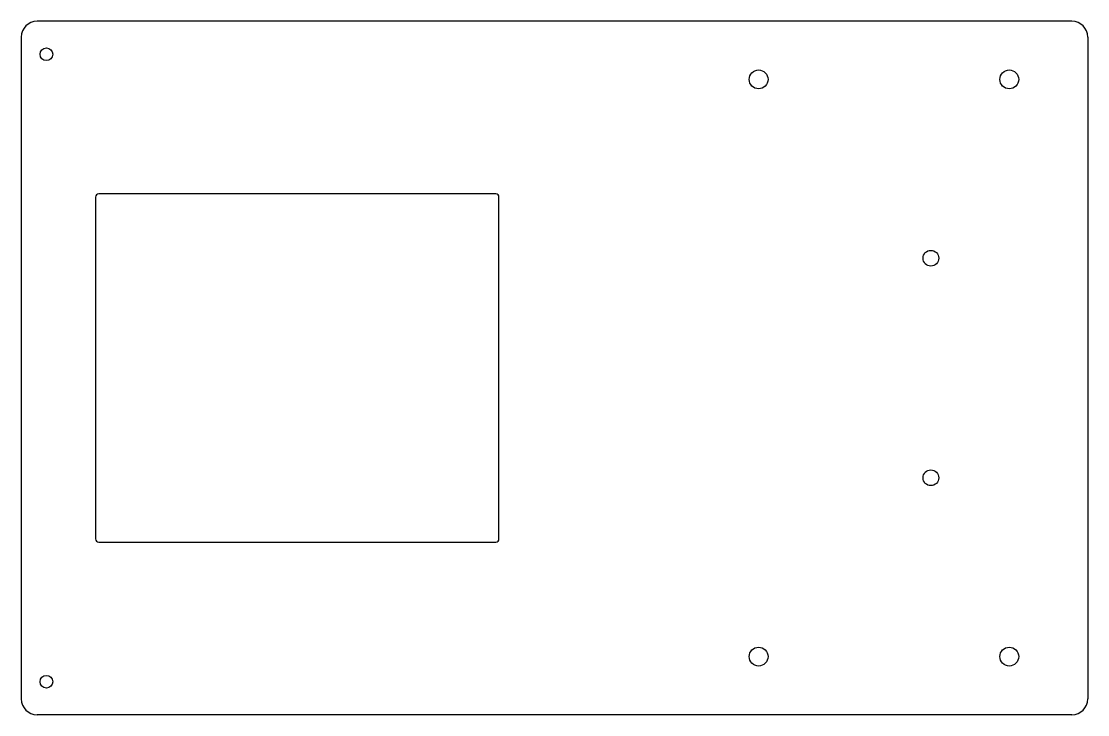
# Model space of a CAD drawing. Header units: millimetres. Extents: x 0 to 340, y -110 to 110.
import ezdxf

# ---------------------------------------------------------------- set-up
doc = ezdxf.new("R2010")
doc.units = ezdxf.units.MM

msp = doc.modelspace()

# ---------------------------------------------------------------- linework, layer by layer
at = {"color": 7, "linetype": 'Continuous', "lineweight": 25}
for p, q in [((335, 110.5), (5, 110.5)), ((0, 105.5), (0, -105.5)), ((340, 105.5), (340, -105.5)), ((23.7, 54.5), (23.7, -54.5)), ((151.3, 55.5), (24.7, 55.5)), ((152.3, -54.5), (152.3, 54.5)), ((24.7, -55.5), (151.3, -55.5)), ((335, -110.5), (5, -110.5))]:
    msp.add_line(p, q, dxfattribs=at)
for centre, radius in [((8, 100), 2), ((235.08, 92), 3), ((315, 92), 3), ((290, 35), 2.5), ((290, -35), 2.5), ((235.08, -92), 3), ((315, -92), 3), ((8, -100), 2)]:
    msp.add_circle(centre, radius, dxfattribs=at)
for centre, radius, start, end in [((5, 105.5), 5, 90, 180), ((335, 105.5), 5, 0, 90), ((24.7, 54.5), 1, 90, 180), ((151.3, 54.5), 1, 0, 90), ((24.7, -54.5), 1, 180, 270), ((151.3, -54.5), 1, 270, 0), ((5, -105.5), 5, 180, 270), ((335, -105.5), 5, 270, 0)]:
    msp.add_arc(centre, radius, start, end, dxfattribs=at)

doc.saveas('drawing.dxf')
